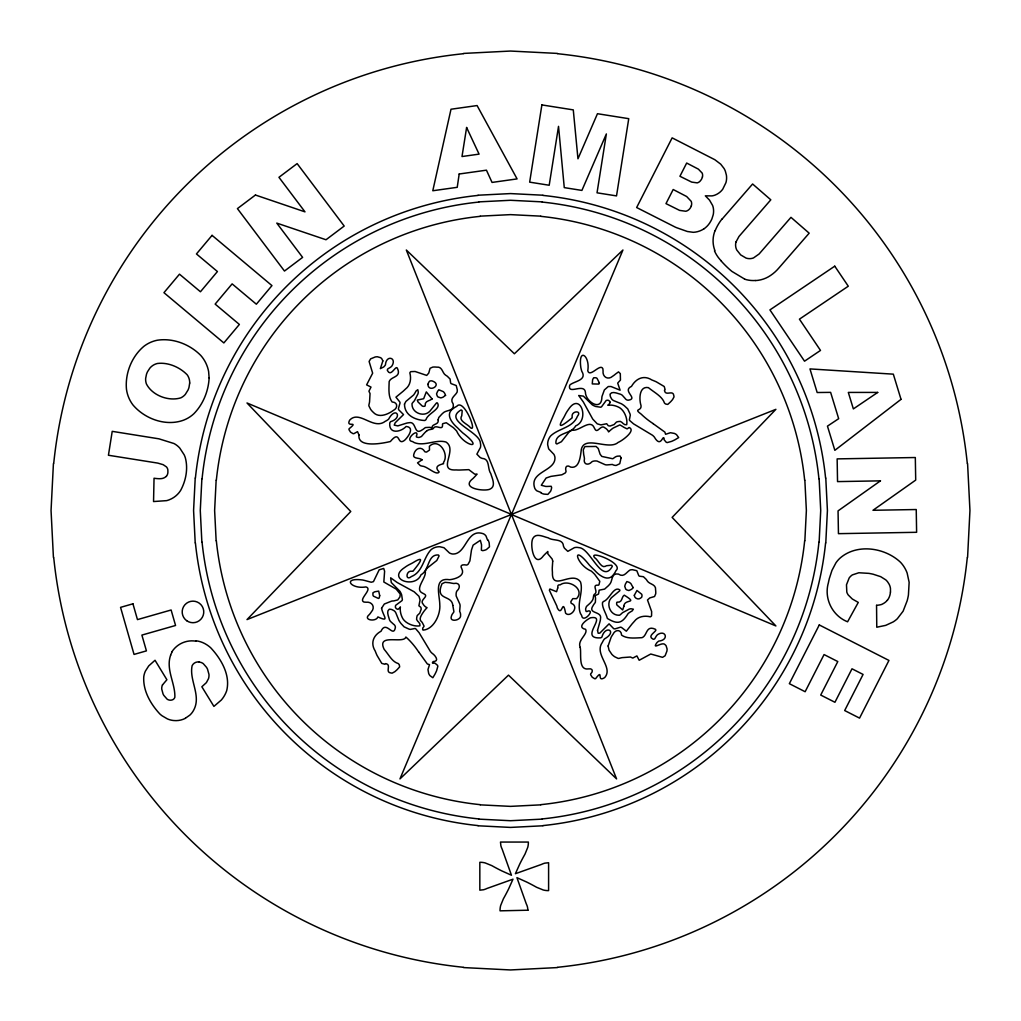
<?xml version="1.0" encoding="UTF-8"?>
<svg xmlns="http://www.w3.org/2000/svg" width="1021" height="1021" viewBox="0 0 1021 1021"><rect width="100%" height="100%" fill="white"/><g stroke="black" fill="none" stroke-linecap="round" stroke-linejoin="round"><path stroke-width="1.5" d="M53.424 463.534L51.05 510.5L53.424 557.466M195.215 478.096L193.582 510.5L195.215 542.904M201.877 478.785L200.282 510.5L201.877 542.215M216.146 480.253L214.627 510.5L216.146 540.747M804.854 540.747L806.373 510.5L804.854 480.253M819.123 542.215L820.718 510.5L819.123 478.785M825.785 542.904L827.418 510.5L825.785 478.096M967.576 557.466L969.95 510.5L967.576 463.534M890.503 592.116L890.452 588.402A13.35 13.35 0 0 0 889.112 584.178L887.619 581.855A16.898 16.898 0 0 0 885.807 579.89L880.689 576.674L873.21 574.236A74.176 74.176 0 0 0 868.871 573.368L858.84 572.755L852.356 574.9A12.431 12.431 0 0 0 849.153 578.014L846.486 584.791L846.805 592.103A10.682 10.682 0 0 0 848.285 595.026L852.305 599.008L858.278 602.416L847.596 621.789C832.396 615.854 823.807 598.523 828.376 582.825A80.978 80.978 0 0 1 829.333 578.524L831.949 570.42L835.918 562.865A27.222 27.222 0 0 1 840.385 557.823C857.398 543.3 884.99 547.652 900.471 562.239A31.255 31.255 0 0 1 903.866 566.54A31.689 31.689 0 0 1 907.146 573.062L909.137 582.302L908.435 594.988A67.973 67.973 0 0 1 907.159 600.769L903.113 611.183L897.319 618.752A28.333 28.333 0 0 1 893.184 621.917L885.73 625.363L876.771 627.226L876.554 605.376M736.001 241.977L738.987 236.464L770.804 199.822L752.605 183.997L722.013 219.183M170.622 655.227C165.581 669.38 175.37 683.279 174.859 697.215A4.173 4.173 0 0 1 172.983 699.576A5.603 5.603 0 0 1 168.746 699.934A7.262 7.262 0 0 1 168.108 699.691A6.011 6.011 0 0 1 167.163 699.206L163.807 695.378A20.356 20.356 0 0 1 163.003 693.808L161.739 689.111A8.87 8.87 0 0 1 162.479 684.9M569.578 385.721C567.906 395.089 584.127 382.76 585.416 392.23C585.378 401.164 600.616 411.412 601.816 398.535A10.886 10.886 0 0 1 602.007 396.416L604.368 389.945L608.261 386.538L611.017 386.525L620.104 390.188L617.692 383.105L620.449 380.067L620.309 373.635L618.509 371.874L615.408 374.145A19.169 19.169 0 0 1 612.791 376.124C608.057 380.514 602.237 376.864 603.066 370.827A20.356 20.356 0 0 1 602.913 368.887C600.527 362.544 589.87 378.268 587.764 370.763C590.355 355.78 577.963 346.63 580.834 367.586A58.261 58.261 0 0 0 581.753 371.197C587.369 380.22 574.797 381.037 569.948 384.866M162.492 684.912L166.895 679.744L155.026 660.268L148.734 665.896L145.39 671.129A19.922 19.922 0 0 0 143.757 676.846C142.927 690.758 150.61 704.018 159.799 713.909A25.959 25.959 0 0 0 162.058 715.772L167.393 718.899A20.548 20.548 0 0 0 173.672 720.52A20.828 20.828 0 0 0 185.414 718.312M609.907 599.723C606.716 606.244 611.069 615.395 618.956 615.242A1.608 1.608 0 0 0 619.785 615.101L621.113 614.017A9.687 9.687 0 0 1 622.746 612.587L629.217 609.116A8.602 8.602 0 0 1 630.914 608.746L633.39 609.192L632.076 611.005A22.424 22.424 0 0 0 628.17 613.493C621.853 623.716 617.616 624.584 607.38 618.458C606.142 613.455 602.02 607.635 602.454 602.786A9.572 9.572 0 0 1 603.309 601.573C609.499 599.735 613.698 585.748 619.773 589.844A1.748 1.748 0 0 1 619.811 590.712L611.809 597.387A10.567 10.567 0 0 0 610.966 598.293L610.532 598.868M426.51 431.156L427.671 430.352A6.522 6.522 0 0 1 429.228 429.713L432.215 429.152A3.28 3.28 0 0 0 433.338 428.501C435.661 423.524 443.395 431.87 442.476 424.226A2.195 2.195 0 0 1 442.897 423.626L446.292 422.745L453.324 427.659A51.114 51.114 0 0 1 456.706 431.104C463.355 446.343 486.098 450.72 462.717 432.866A126.655 126.655 0 0 1 457.497 427.761C452.009 423.128 444.824 414.041 453.35 408.464A16.961 16.961 0 0 1 456.719 406.371C463.508 397.667 477.637 432.674 470.604 427.837C468.269 424.494 459.488 421.379 461.109 417.079A9.559 9.559 0 0 0 461.76 415.713L462.194 410.838A1.697 1.697 0 0 0 461.007 409.97C442.476 420.818 480.061 431.513 480.406 443.14A9.61 9.61 0 0 1 480.457 447.453L476.871 454.141L480.074 457.434A14.919 14.919 0 0 0 482.18 458.403C490.118 458.748 487.285 468.767 490.756 473.527C492.109 478.364 496.474 486.468 489.774 489.25C483.852 491.624 460.063 488.395 473.004 478.517A82.497 82.497 0 0 1 474.523 476.973L477.101 474.127L475.607 474.191A3.956 3.956 0 0 1 474.612 474.063L468.83 469.647L461.045 469.979A34.038 34.038 0 0 1 456.247 469.928C436.158 471.166 458.352 449.993 445.947 442.004C435.801 439.107 424.353 446.649 414.271 442.604A14.32 14.32 0 0 0 412.471 441.557C404.163 440.434 417.589 428.195 416.925 434.678A9.023 9.023 0 0 1 416.326 436.082L416.466 436.988L418.112 437.435A6.994 6.994 0 0 0 419.389 437.358L421.431 436.541L424.085 433.491A20.599 20.599 0 0 1 426.51 431.143M185.375 718.248L189.842 715.121A18.314 18.314 0 0 0 193.645 710.208C201.635 695.709 188.911 680.254 192.139 665.628A6.815 6.815 0 0 1 199.159 661.965M463.534 53.424L510.5 51.05L557.466 53.424M478.096 195.215L510.5 193.582L542.904 195.215M478.785 201.877L510.5 200.282L542.215 201.877M480.253 216.146L510.5 214.627L540.747 216.146M540.747 804.854L510.5 806.373L480.253 804.854M542.215 819.123L510.5 820.718L478.785 819.123M542.904 825.785L510.5 827.418L478.096 825.785M557.466 967.576L510.5 969.95L463.534 967.576M199.159 661.978L201.252 662.527A8.653 8.653 0 0 1 203.319 663.688L206.51 667.338A20.522 20.522 0 0 1 207.518 669.189L208.973 674.409A11.563 11.563 0 0 1 208.488 678.684L206.395 682.615L201.852 686.763L213.912 706.392L221.353 699.998A28.754 28.754 0 0 0 226.649 690.834C230.657 675.162 221.174 658.979 210.734 647.812A31.013 31.013 0 0 0 207.531 645.272L206.714 644.723A25.563 25.563 0 0 0 196.134 640.792M744.615 279.052L732.006 271.471A71.062 71.062 0 0 1 729.607 269.442A103.376 103.376 0 0 1 721.86 261.759L721.273 261.146M541.372 493.169L541.411 493.194A21.364 21.364 0 0 0 543.848 494.087L547.843 494.394L550.523 491.369A11.422 11.422 0 0 0 551.34 489.148A10.299 10.299 0 0 0 551.621 487.489L551.174 486.277L548.354 486.392A27.401 27.401 0 0 1 545.686 486.43L541.296 485.256L546.107 478.019L550.932 476.386L561.856 474.791L565.187 473.004A3.574 3.574 0 0 0 566.042 471.421C564.741 467.146 566.566 464.21 570.816 467.146C579.749 468.869 580.477 455.379 581.357 449.24C584.931 434.831 608.758 450.823 618.19 442.387C621.929 440.957 636.325 430.543 629.191 427.493A2.425 2.425 0 0 0 628.157 428.207L627.124 428.897L625.477 428.105A18.084 18.084 0 0 0 624.188 427.454A4.863 4.863 0 0 1 622.938 426.663L619.875 424.902L613.174 428.067A37.139 37.139 0 0 0 609.282 431.245L608.593 431.921L608.274 431.232A8.474 8.474 0 0 0 604.981 427.901C600.744 423.766 597.374 434.665 594.707 428.667A14.485 14.485 0 0 1 593.954 427.186C589.832 418.993 579.047 431.487 572.232 430.16A10.81 10.81 0 0 0 569.093 431.985L561.422 441.697L556.968 443.944A1.417 1.417 0 0 1 555.896 443.165C555.284 432.253 571.109 434.461 575.678 425.885C589.998 420.129 580.26 391.183 568.416 409.523A34.306 34.306 0 0 0 565.915 413.416L565.264 414.679A60.239 60.239 0 0 1 563.541 417.959C553.931 433.338 568.429 420.652 572.168 417.857A8.627 8.627 0 0 1 572.143 416.44C571.25 410.748 582.506 410.046 577.414 416.338C572.807 427.825 558.781 428.22 550.74 435.839A12.494 12.494 0 0 0 548.456 439.732L548.047 441.059A13.49 13.49 0 0 0 547.677 444.773L548.673 448.895L553.918 454.358A10.223 10.223 0 0 1 554.939 457.331C555.935 471.46 528.84 471.294 534.749 488.242A6.853 6.853 0 0 0 537.008 490.922L540.696 492.326A5.245 5.245 0 0 1 541.36 493.156M653.095 423.638L664.888 432.113L665.577 434.282L670.452 432.725L674.396 433.427A11.742 11.742 0 0 1 676.515 434.64L678.671 437.575L674.958 439.796A94.009 94.009 0 0 1 671.69 441.34L667.3 442.565A6.292 6.292 0 0 1 666.241 442.272L664.007 439.604A4.99 4.99 0 0 1 664.122 438.468C662.693 434.321 661.021 448.653 654.308 437.014A16.566 16.566 0 0 0 652.496 435.252L633.569 423.868L629.612 420.461A1.595 1.595 0 0 1 629.51 419.197L630.289 415.164A7.887 7.887 0 0 0 629.766 413.301L627.711 408.885L624.329 405.745A35.25 35.25 0 0 0 621.444 403.793L613.672 400.628A6.254 6.254 0 0 1 611.681 399.02L610.532 396.927A8.066 8.066 0 0 1 610.086 394.132C612.09 390.775 617.526 393.544 620.679 394.297A15.991 15.991 0 0 1 622.248 395.216L625.12 398.42A3.982 3.982 0 0 0 626.307 399.607L626.703 399.836A3.676 3.676 0 0 0 628.094 400.206C639.12 398.713 621.508 390.903 631.489 386.385C635.841 378.791 643.536 374.605 651.909 380.003A68.011 68.011 0 0 1 656.286 381.816L664.237 386.525L665.118 389.652A2.016 2.016 0 0 1 664.556 390.162L664.518 390.367A4.492 4.492 0 0 0 664.658 391.158C665.922 396.059 673.171 389.728 673.796 395.535A7.275 7.275 0 0 1 673.988 396.952L672.571 399.556A59.001 59.001 0 0 1 670.529 401.866L667.76 404.418L665.705 404.035A5.526 5.526 0 0 1 664.441 402.989C662.31 396.518 654.857 392.83 648.373 387.635C639.057 385.798 638.993 399.492 641.009 405.516C641.864 411.591 633.007 408.17 641.137 414.092A78.26 78.26 0 0 0 653.121 423.6M418.865 652.189L427.352 663.969L429.535 664.658L427.978 669.534L428.68 673.477A11.754 11.754 0 0 0 429.892 675.596L432.84 677.74L435.048 674.026A94.979 94.979 0 0 0 436.592 670.771L437.818 666.368A6.292 6.292 0 0 0 437.511 665.309L434.857 663.088A5.016 5.016 0 0 0 433.708 663.203C431.334 663.956 432.636 660.881 434.499 661.468C439.451 660.587 434.538 654.716 432.24 653.389A16.566 16.566 0 0 1 430.479 651.577L419.069 632.663L415.662 628.719A1.595 1.595 0 0 0 414.398 628.604L410.365 629.395A7.9 7.9 0 0 1 408.489 628.872L404.086 626.83L400.947 623.448A35.301 35.301 0 0 1 398.981 620.564L395.803 612.791A6.266 6.266 0 0 0 394.195 610.813L392.102 609.652A8.079 8.079 0 0 0 389.295 609.218C385.951 611.234 388.733 616.658 389.486 619.811A16.004 16.004 0 0 0 390.405 621.368L393.608 624.252A3.969 3.969 0 0 1 394.808 625.439L395.025 625.835A3.663 3.663 0 0 1 395.395 627.226C393.481 638.955 386.219 619.568 381.063 631.208C373.444 635.241 370.215 643.141 375.23 651.066A68.075 68.075 0 0 0 377.043 655.444L381.765 663.382L384.891 664.263A2.016 2.016 0 0 0 385.402 663.688L385.606 663.663A4.505 4.505 0 0 1 386.397 663.803C391.311 665.041 384.981 672.303 390.788 672.928A7.262 7.262 0 0 0 392.204 673.12L394.808 671.703A58.912 58.912 0 0 0 397.118 669.661L399.67 666.879L399.288 664.824A5.539 5.539 0 0 0 398.241 663.561C391.987 661.672 389.269 655.265 384.151 649.318C376.162 632.778 403.857 644.379 405.86 637.027A45.294 45.294 0 0 1 407.277 638.278L408.566 639.516A77.124 77.124 0 0 1 418.814 652.228M488.255 540.377L488.28 540.428A21.326 21.326 0 0 1 489.174 542.853L489.48 546.848L486.468 549.528A11.41 11.41 0 0 1 484.235 550.345A10.325 10.325 0 0 1 482.588 550.625L481.376 550.191L481.478 547.371A27.363 27.363 0 0 0 481.516 544.691L480.342 540.313L473.119 545.137L471.485 549.962L469.902 560.886L468.116 564.217A3.574 3.574 0 0 1 466.533 565.072C463.189 564.396 459.195 564.677 461.888 568.978C465.41 576.01 454.728 579.252 449.546 579.711C433.159 577.095 439.732 595.269 439.783 604.598C440.715 614.527 433.721 629.37 423.102 630.123A1.417 1.417 0 0 1 422.643 629.421L422.809 628.004A2.438 2.438 0 0 1 423.396 627.239L424.085 626.205L423.307 624.571A18.084 18.084 0 0 1 422.643 623.269A4.863 4.863 0 0 0 421.852 622.031C417.844 619.339 421.915 614.374 423.753 611.566A37.586 37.586 0 0 1 426.408 608.376L427.084 607.674L426.408 607.367A8.487 8.487 0 0 1 423.077 604.075C418.916 599.85 429.815 596.455 423.817 593.801A14.536 14.536 0 0 0 422.337 593.048C414.143 588.926 426.625 578.141 425.285 571.313A10.81 10.81 0 0 1 427.097 568.174L436.797 560.491L439.043 556.037A1.417 1.417 0 0 0 438.264 554.965C427.352 554.365 429.586 570.19 421.009 574.772C415.279 589.091 386.321 579.392 404.648 567.536A34.306 34.306 0 0 1 408.528 565.021L409.791 564.371A60.175 60.175 0 0 0 413.071 562.648C428.437 553.025 415.764 567.523 412.982 571.262A8.64 8.64 0 0 0 411.565 571.25C405.873 570.356 405.197 581.625 411.476 576.52C422.949 571.9 423.319 557.874 430.939 549.821A12.494 12.494 0 0 1 434.831 547.524L436.146 547.128A13.503 13.503 0 0 1 439.86 546.745L443.995 547.741L449.457 552.974A10.223 10.223 0 0 0 452.431 553.995C466.559 554.965 466.355 527.87 483.316 533.753A6.853 6.853 0 0 1 486.009 536.012L487.413 539.701A5.258 5.258 0 0 0 488.242 540.364M876.554 605.287A21.199 21.199 0 0 0 881.953 604.355L882.17 604.164A14.256 14.256 0 0 0 887.377 600.22M890.414 592.116A14.996 14.996 0 0 1 887.428 600.259M755.374 280.584A28.92 28.92 0 0 0 768.366 276.831A39.551 39.551 0 0 0 778.564 268.344L809.168 233.171L790.969 217.345L759.114 253.974L753.434 257.968A11.103 11.103 0 0 1 746.07 258.083L740.672 254.893L736.728 249.954A11.295 11.295 0 0 1 735.988 241.977M755.361 280.481A27.771 27.771 0 0 1 744.577 279.154M721.388 261.031A32.646 32.646 0 0 1 714.458 250.821M714.904 250.643A27.222 27.222 0 0 1 715.045 230.644M715.159 230.682A48.013 48.013 0 0 1 721.911 219.107M703.699 229.036A21.786 21.786 0 0 0 710.769 221.174A26.393 26.393 0 0 0 711.918 218.864L713.207 214.793A17.497 17.497 0 0 0 713.245 207.659A15.813 15.813 0 0 0 712.556 205.361L709.531 200.142L705.345 195.841L711.931 195.892A15.021 15.021 0 0 0 715.236 195.024A17.357 17.357 0 0 0 722.728 189.23L725.931 182.67A17.612 17.612 0 0 0 726.39 175.114L725.369 171.273A17.906 17.906 0 0 0 724.042 168.465L720.724 164.177L714.853 159.723L672.137 137.861L636.645 207.531L675.34 227.16A67.769 67.769 0 0 0 676.923 227.811L687.363 231.499L693.285 232.316A21.237 21.237 0 0 0 703.673 228.998M166.244 476.386A8.576 8.576 0 0 1 161.076 478.645L159.455 478.721A39.245 39.245 0 0 1 154.043 478.224L153.546 501.553L166.653 500.635A26.482 26.482 0 0 0 169.231 499.792A23.445 23.445 0 0 0 180.551 490.565C185.886 480.802 188.247 468.741 185.35 457.867A24.798 24.798 0 0 0 184.176 454.817L179.773 448.066A21.135 21.135 0 0 0 173.966 443.522L158.931 438.826L112.221 431.347L108.43 455.251L157.757 463.1L163.169 464.683L166.423 466.878A6.088 6.088 0 0 1 167.852 469.839L167.903 472.11A7.275 7.275 0 0 1 166.334 476.437M170.622 655.227A18.761 18.761 0 0 1 172.243 651.743M172.026 651.602A23.891 23.891 0 0 1 196.058 641.201M540.734 216.337A295.401 295.401 0 0 1 804.663 480.266M804.663 540.734A295.401 295.401 0 0 1 540.734 804.663M480.266 804.663A295.401 295.401 0 0 1 216.337 540.734M216.337 480.266A295.401 295.401 0 0 1 480.266 216.337M542.878 195.407A316.421 316.421 0 0 1 825.593 478.122M825.593 542.878A316.421 316.421 0 0 1 542.878 825.593M478.122 825.593A316.421 316.421 0 0 1 195.407 542.878M195.407 478.122A316.421 316.421 0 0 1 478.122 195.407M542.189 202.069A309.733 309.733 0 0 1 818.931 478.811M818.931 542.189A309.733 309.733 0 0 1 542.189 818.931M478.811 818.931A309.733 309.733 0 0 1 202.069 542.189M202.069 478.811A309.733 309.733 0 0 1 478.811 202.069M557.44 53.705A458.723 458.723 0 0 1 967.295 463.56M967.295 557.44A458.723 458.723 0 0 1 557.44 967.295M463.56 967.295A458.723 458.723 0 0 1 53.705 557.44M53.705 463.56A458.723 458.723 0 0 1 463.56 53.705M382.862 360.885L380.374 368.632L383.743 366.935A14.894 14.894 0 0 0 385.428 364.931C386.117 354.389 397.118 357.682 391.924 365.952A9.993 9.993 0 0 1 390.533 367.241L387.84 368.887A1.965 1.965 0 0 0 387.393 370.495C390.418 376.341 393.57 369.283 396.225 367.662A1.608 1.608 0 0 1 397.258 368.019C402.032 377.655 391.017 376.111 389.154 381.637C389.027 388.248 388.006 396.493 392.09 401.98C397.999 402.121 398.126 408.298 393.085 410.57A23.674 23.674 0 0 1 390.124 412.497C384.802 415.47 377.732 417.449 373.035 412.076A17.574 17.574 0 0 1 370.559 409.217L368.964 406.039A2.361 2.361 0 0 1 368.926 404.852L369.296 403.218A21.352 21.352 0 0 0 369.564 401.866L370.036 393.57L368.926 391.209L371.006 387.087L366.616 384.866L372.652 373.175L369.104 361.46L370.636 358.856L375.205 356.98A17.255 17.255 0 0 1 377.362 356.75L380.603 357.682A6.981 6.981 0 0 1 381.816 358.779L382.862 360.885M400.232 608.733L400.27 610.086A19.246 19.246 0 0 0 401.47 615.676A20.879 20.879 0 0 0 403.027 618.956C406.384 623.959 414.641 626.868 419.912 625.796C420.946 622.07 415.177 621.202 416.772 617.386A11.154 11.154 0 0 1 417.257 615.535L419.733 613.187L421.226 609.103L420.869 607.329L418.904 605.798L420.065 599.991L418.993 596.341L414.207 591.823L397.156 582.481L390.66 577.822L391.285 582.519L399.926 591.299A19.756 19.756 0 0 1 401.636 594.809L402.363 599.633A3.433 3.433 0 0 1 401.968 600.642L395.586 605.389L395.344 607.061A6.1 6.1 0 0 0 396.352 608.707L397.948 609.371L399.824 607.827A8.015 8.015 0 0 0 400.385 606.882L400.232 608.733M552.731 561.116L552.297 567.485A34.063 34.063 0 0 0 552.438 572.283C551.582 592.384 572.322 569.795 580.553 582.047C583.642 592.129 576.316 603.717 580.553 613.723A14.307 14.307 0 0 1 581.638 615.497C582.914 623.78 594.898 610.124 588.428 610.915A8.998 8.998 0 0 0 587.037 611.541L586.131 611.426L585.658 609.792A7.019 7.019 0 0 1 585.697 608.503L586.475 606.448L589.487 603.743A20.56 20.56 0 0 0 591.784 601.267L592.55 600.093A6.534 6.534 0 0 0 593.163 598.523L593.66 595.524A3.28 3.28 0 0 1 594.286 594.388C599.225 591.976 590.738 584.408 598.395 585.173A2.195 2.195 0 0 0 598.982 584.739L599.799 581.319L594.745 574.389A51.139 51.139 0 0 0 591.248 571.071C575.882 564.715 571.071 542.062 589.372 565.098A126.923 126.923 0 0 0 594.579 570.216C599.314 575.614 608.542 582.634 613.953 574.006A16.949 16.949 0 0 0 615.969 570.599C624.495 563.388 587.662 549.285 594.681 557.708C598.038 559.687 601.088 568.161 605.185 566.4A9.597 9.597 0 0 1 606.538 565.723L611.4 565.2A1.71 1.71 0 0 1 612.294 566.374C601.803 585.11 590.393 547.728 578.767 547.613A9.61 9.61 0 0 0 574.44 547.639L567.829 551.353L564.473 548.213A14.919 14.919 0 0 1 563.464 546.12C562.979 538.195 552.999 541.219 548.188 537.837C543.517 536.791 536.012 532.541 532.911 538.335C529.567 544.244 533.855 568.965 543.529 555.692A82.548 82.548 0 0 0 545.048 554.135L547.83 551.493L547.805 552.999A3.956 3.956 0 0 0 547.958 553.995L552.182 559.061L552.731 561.116M452.801 605.376L453.873 611.49A1.455 1.455 0 0 1 453.72 612.166L452.099 614.438A11.627 11.627 0 0 0 451.397 616.25C448.921 622.759 461.415 620.513 460.586 615.267A6.662 6.662 0 0 0 459.641 611.413L460.075 606.257A6.343 6.343 0 0 0 459.807 604.075L456.208 596.073A12.099 12.099 0 0 1 456.145 593.469L456.361 592.244A4.748 4.748 0 0 1 456.974 590.929C460.892 587.573 459.871 582.008 453.822 583.502A44.528 44.528 0 0 1 449.776 582.774L445.028 582.315L442.067 583.718A2.259 2.259 0 0 0 441.71 584.523C435.137 600.795 451.767 594.554 452.801 605.376M557.721 587.956L556.573 591.708L549.885 589.015L549.362 590.215L556.879 606.129A9.891 9.891 0 0 0 557.466 608.171C562.418 617.437 562.456 596.723 565.596 613.187C570.241 618.318 580.081 606.397 571.224 603.322A4.224 4.224 0 0 1 570.867 601.56L572.819 598.625L576.571 598.676C585.467 589.168 568.442 578.792 560.261 584.803A5.552 5.552 0 0 1 558.87 584.867L557.938 585.531L557.721 587.956M580.209 647.403C581.574 653.734 577.924 670.682 588.606 668.883C592.742 668.053 593.367 671.576 590.712 673.796A2.08 2.08 0 0 0 590.674 674.779L592.244 677.255L594.669 678.71A2.093 2.093 0 0 0 595.639 678.608C604.036 667.67 596.136 683.062 604.649 677.599C613.876 667.351 593.648 654.384 602.377 642.375A16.247 16.247 0 0 1 604.445 638.942C618.062 631.361 605.376 624.341 601.931 637.002A3.382 3.382 0 0 1 600.527 637.87C578.128 639.057 608.656 614.757 590.521 617.807C586.386 619.773 576.138 627.43 585.633 629.332C588.236 634.309 577.005 640.193 580.209 647.403M438.137 419.81C439.272 425.234 431.602 423.421 432.023 427.901A18.199 18.199 0 0 0 429.547 427.327L425.553 427.544A7.389 7.389 0 0 0 424.583 428.156L423.281 429.177A7.926 7.926 0 0 1 422.26 429.815C413.543 436.12 416.862 420.741 408.859 422.771A11.742 11.742 0 0 0 405.988 423.332L397.82 425.897L394.234 425.119L395.178 422.783L403.525 414.577L398.688 409.766A2.986 2.986 0 0 1 398.535 408.209L400.041 402.938A3.242 3.242 0 0 0 399.709 401.853L395.944 397.156L403.053 391.324A131.735 131.735 0 0 0 405.465 389.078C410.48 385.376 411.386 378.561 409.855 372.959A2.068 2.068 0 0 1 410.876 371.644L415.062 371.478L426.714 375.409L428.743 373.086L430.071 368.287L432.751 367.101A16.821 16.821 0 0 1 436.516 367.126C442.629 366.284 442.144 373.252 445.807 375.294A18.608 18.608 0 0 1 447.338 376.29L450.082 379.033L450.644 382.901A1.965 1.965 0 0 0 451.218 383.666L456.221 385.53L457.293 389.856A15.392 15.392 0 0 1 457.114 392.128C455.226 395.893 449.112 398.458 453.184 403.984C454.587 411.067 447.313 409.893 443.854 412.344A44.618 44.618 0 0 0 441.761 414.22L438.775 417.512L438.137 419.81M623.869 606.257L622.682 609.971L617.003 605.083A3.663 3.663 0 0 1 616.62 603.96L616.697 602.696A1.417 1.417 0 0 1 617.054 602.173C622.81 602.913 621.24 596.775 624.278 595.179C638.852 604.266 624.227 598.357 623.869 606.257M381.56 608.248C383.13 616.212 390.226 622.631 377.91 616.914C376.149 622.248 362.327 620.155 369.321 614.565A19.208 19.208 0 0 0 371.299 611.949C375.677 607.214 372.04 601.395 365.99 602.224A20.382 20.382 0 0 0 364.05 602.084C357.695 599.697 373.418 589.015 365.914 586.922C350.956 589.513 341.639 577.171 362.71 580.005A58.223 58.223 0 0 1 366.322 580.911L371.223 582.238L373.444 581.651L379.174 569.82L383.705 568.442L384.611 571.224L383.832 581.996L396.212 589.13L400.245 594.12L399.951 596.877L397.756 599.914L393.698 600.935A10.886 10.886 0 0 0 391.579 601.127L384.317 604.024L381.56 608.248M404.495 404.086C404.444 415.573 415.892 420.193 424.787 420.499A9.585 9.585 0 0 0 425.987 419.631C427.697 413.39 441.621 408.923 437.396 402.938A1.748 1.748 0 0 0 436.529 402.912L430.007 411.042A10.58 10.58 0 0 1 429.114 411.897C423.141 417.219 411.859 412.663 412.025 404.239A1.608 1.608 0 0 1 412.139 403.41L413.211 402.057A9.7 9.7 0 0 0 414.603 400.398L417.946 393.864A8.602 8.602 0 0 0 418.278 392.166L417.793 389.69L416.006 391.043A22.398 22.398 0 0 1 413.594 394.987L405.886 401.457L404.495 404.086M358.984 434.959C357.273 448.321 382.633 443.395 390.379 441.519C400.857 428.884 396.722 446.483 404.622 440.255C408.158 437.014 415.1 427.25 406.141 426.459C400.666 432.317 388.771 434.333 389.754 423.09A3.382 3.382 0 0 1 390.596 421.673C403.193 417.997 395.918 405.439 388.605 419.197A16.234 16.234 0 0 1 385.211 421.328C373.367 430.492 359.392 409.663 349.68 420.142C345.315 428.348 359.698 420.116 349.105 428.756A2.093 2.093 0 0 0 349.016 429.726L350.535 432.125L353.024 433.644A2.08 2.08 0 0 0 354.006 433.593L357.503 431.653L358.984 434.959M597.515 630.455L598.166 633.237L599.786 633.16L609.078 623.844L613.685 628.668A2.986 2.986 0 0 0 615.242 628.808L620.474 627.188A3.242 3.242 0 0 1 621.572 627.507L626.345 631.182L632.037 623.959A131.62 131.62 0 0 1 634.232 621.508C637.844 616.416 644.647 615.382 650.275 616.812A2.068 2.068 0 0 0 651.564 615.765L651.653 611.579L647.505 599.991L649.79 597.923L654.55 596.506L655.699 593.814A16.821 16.821 0 0 0 655.597 590.049C656.324 583.923 649.369 584.535 647.25 580.911A18.595 18.595 0 0 0 646.229 579.392L643.434 576.712L639.554 576.214A1.965 1.965 0 0 1 638.776 575.653L636.81 570.701L632.471 569.705A15.392 15.392 0 0 0 630.199 569.935C626.486 571.888 624.022 578.052 618.432 574.07C611.324 572.807 612.638 580.056 610.239 583.565A44.528 44.528 0 0 1 608.414 585.697L604.611 589.104L599.161 590.164L598.523 594.018L594.937 595.741A18.238 18.238 0 0 1 595.537 598.153L595.396 602.16A7.389 7.389 0 0 1 594.809 603.13L593.801 604.445A7.926 7.926 0 0 0 593.188 605.491C587.062 614.323 602.364 610.724 600.488 618.752A11.742 11.742 0 0 1 599.991 621.636L597.515 630.455M608.12 645.987L609.052 650.186L611.86 654.359A17.561 17.561 0 0 0 614.757 656.784L617.973 658.328A2.361 2.361 0 0 0 619.16 658.341L620.781 657.932A21.262 21.262 0 0 1 622.134 657.639L630.416 657.014L632.803 658.073L636.887 655.916L639.184 660.268L650.76 654.014L662.54 657.333L665.118 655.75L666.904 651.156A17.268 17.268 0 0 0 667.096 648.999L666.1 645.757A6.981 6.981 0 0 0 664.977 644.583C662.272 641.265 651.475 650.568 656.784 642.796A14.894 14.894 0 0 1 658.762 641.086C669.291 640.193 665.794 629.268 657.613 634.615A10.006 10.006 0 0 0 656.35 636.019L654.755 638.738A1.965 1.965 0 0 1 653.159 639.223C647.263 636.313 654.257 633.02 655.827 630.327A1.608 1.608 0 0 0 655.444 629.306C645.731 624.724 647.48 635.713 641.992 637.678C635.381 637.921 627.149 639.108 621.585 635.126C621.342 629.217 615.165 629.217 612.983 634.296A23.674 23.674 0 0 0 611.107 637.295L608.12 645.987M621.062 457.931L619.76 463.725L616.225 465.41A6.662 6.662 0 0 1 612.37 464.453L607.214 464.9A6.356 6.356 0 0 1 605.032 464.644L597.017 461.045A12.035 12.035 0 0 0 594.426 460.982L593.188 461.211A4.735 4.735 0 0 0 591.874 461.824C588.53 465.742 582.953 464.734 584.446 458.671A44.465 44.465 0 0 0 583.718 454.639L583.259 449.891L584.65 446.93A2.259 2.259 0 0 1 585.454 446.573L596.085 446.458L598.255 448.513L600.118 454.243L601.803 456.413L612.447 458.697A1.442 1.442 0 0 0 613.111 458.544L615.382 456.923A11.627 11.627 0 0 1 617.195 456.208L620.053 456.004L621.062 457.931M445.552 395.344L443.025 397.195A24.44 24.44 0 0 1 440.817 397.896L437.996 396.965A8.219 8.219 0 0 1 437.141 395.791L436.541 393.864L437.537 391.528A16.081 16.081 0 0 1 438.813 389.767L443.344 391.656A10.35 10.35 0 0 1 444.709 393.353L445.552 395.344M422.056 459.833L417.538 462.87L420.256 465.576A9.891 9.891 0 0 0 422.311 466.138C427.212 466.316 436.682 476.131 439.158 471.983C433.67 466.38 439.324 464.823 443.522 463.725A5.552 5.552 0 0 1 443.573 462.334C449.431 454.039 438.724 437.23 429.382 446.292L429.509 450.057L426.612 452.048A4.212 4.212 0 0 1 424.838 451.741C421.558 445.858 415.343 448.066 413.799 454.345C412.101 459.195 419.861 457.446 422.056 459.833M209.126 377.936C208.475 391.107 203.077 404.367 193.786 413.811A31.651 31.651 0 0 1 183.652 420.142C165.9 426.727 144.663 418.904 132.845 404.814A33.259 33.259 0 0 1 126.476 389.358C124.945 373.469 131.658 356.546 143.935 346.285A32.162 32.162 0 0 1 150.304 342.469A32.455 32.455 0 0 1 157.336 340.223C173.034 337.798 189.804 344.268 200.818 355.499A33.336 33.336 0 0 1 208.629 371.606L209.126 377.936M379.697 595.651L379.238 597.859A1.302 1.302 0 0 1 378.383 598.434L373.507 596.175A3.599 3.599 0 0 1 372.946 595.103L372.895 592.856A17.931 17.931 0 0 1 374.822 591.772L378.689 591.108L379.697 595.651M527.946 910.209L500.048 910.834A19.22 19.22 0 0 1 500.673 905.474L503.379 898.837A209.063 209.063 0 0 0 508.598 888.972L512.989 879.183L486.787 888.538A16.681 16.681 0 0 1 483.456 889.763L479.832 890.172L479.832 862.298A19.208 19.208 0 0 1 485.166 862.924L491.816 865.629A209.139 209.139 0 0 0 501.681 870.849L511.457 875.239L502.115 849.038A16.63 16.63 0 0 1 500.877 845.707L500.481 842.057L528.355 842.057A19.157 19.157 0 0 1 527.729 847.417L525.024 854.067A209.139 209.139 0 0 0 519.804 863.932L515.401 873.708L541.615 864.366A16.668 16.668 0 0 1 544.959 863.128L548.596 862.732L548.596 890.606A19.144 19.144 0 0 1 543.249 889.98L536.587 887.275A209.063 209.063 0 0 0 526.721 882.055L516.932 877.652L526.287 903.866A16.706 16.706 0 0 1 527.512 907.197L527.946 910.209M189.689 383.066L189 387.355A22.194 22.194 0 0 1 188.043 390.009L185.311 394.412A14 14 0 0 1 180.819 397.845C168.644 401.623 152.244 395.484 146.411 383.934A13.924 13.924 0 0 1 145.658 378.408L146.488 374.26A21.352 21.352 0 0 1 147.535 371.708L149.883 368.096A14.166 14.166 0 0 1 154.337 364.599L155.09 364.255A13.49 13.49 0 0 1 157.528 363.463C168.21 362.187 179.594 367.101 187.047 374.656A11.754 11.754 0 0 1 188.362 376.813A13.503 13.503 0 0 1 189.689 382.25L189.689 383.066M632.994 587.445L632.918 588.173A16.03 16.03 0 0 1 631.182 589.487L628.859 590.534L626.92 589.959A8.206 8.206 0 0 1 625.733 589.13L624.75 586.322A24.504 24.504 0 0 1 625.401 584.114L626.868 581.562L629.217 582.353A10.338 10.338 0 0 1 630.94 583.68L632.994 587.445M432.074 398.956C429.433 401.215 424.621 400.538 425.119 405.899A1.417 1.417 0 0 1 424.608 406.256L423.345 406.358A3.676 3.676 0 0 1 422.209 406.001L417.997 401.942L417.283 400.066L423.664 398.726L426.306 391.885L432.074 398.956M427.901 384.317C428.386 393.302 442.693 384.815 432.585 381.101A3.893 3.893 0 0 0 430.977 380.833L429.739 381.063A7.989 7.989 0 0 0 428.692 382.377L427.901 384.317M634.309 595.294C634.258 598.089 638.316 600.169 640.499 598.166A8.002 8.002 0 0 0 641.75 597.119L641.992 595.843A3.893 3.893 0 0 0 641.699 594.235L636.951 590.47L634.309 595.294M610.277 402.389L608.707 404.648A8.015 8.015 0 0 1 607.763 405.222L610.966 405.095A19.246 19.246 0 0 1 616.556 406.294A20.879 20.879 0 0 1 619.849 407.851C624.852 411.195 627.762 419.452 626.703 424.71C622.976 425.757 622.095 419.988 618.279 421.584A11.18 11.18 0 0 0 616.442 422.081L614.093 424.557L610.009 426.051L608.235 425.706L606.704 423.741L600.897 424.902L597.247 423.83L592.716 419.057L583.348 402.019L578.69 395.523L583.387 396.135L592.18 404.775A19.731 19.731 0 0 0 595.69 406.486L600.527 407.2A3.433 3.433 0 0 0 601.522 406.805L606.257 400.411L607.929 400.168A6.088 6.088 0 0 1 609.588 401.176L610.277 402.389M599.314 382.811L599.289 383.22A1.302 1.302 0 0 1 598.714 384.087L592.257 383.909L592.627 379.672A17.931 17.931 0 0 1 593.699 377.744L595.945 377.783A3.599 3.599 0 0 1 597.03 378.357L599.314 382.811M459.182 174.004L457.229 187.315L432.789 190.748L451.001 109.234L477.088 105.559L517.085 178.905L492.045 182.427L486.443 170.175L459.182 174.004M466.61 127.497L462.003 156.532L479.079 154.133L466.61 127.497M541.883 104.921L529.657 182.146L549.196 185.248L558.525 126.362L564.268 187.622L581.906 190.417L606.359 133.93L597.03 192.816L616.518 195.904L628.745 118.678L597.464 113.714L577.963 158.791L573.279 109.885L541.883 104.921M702.435 176.99L701.899 178.471A11.244 11.244 0 0 1 701.287 179.632L700.036 181.228A6.254 6.254 0 0 1 697.203 182.874L691.676 182.095L679.935 176.263L686.674 163.041L698.39 169.141L702.18 173.098A6.241 6.241 0 0 1 702.422 176.99M691.294 205.948L690.987 206.714A10.057 10.057 0 0 1 690.349 207.901L689.851 208.616A7.275 7.275 0 0 1 685.818 211.258L679.616 210.403L665.986 203.626L673.184 189.51L686.674 196.53L691.23 201.367A6.79 6.79 0 0 1 691.294 205.948M511.355 514.533L399.964 778.908L508.496 675.136L616.582 778.908L511.534 514.558L775.896 625.95L672.124 517.405L775.896 409.332L511.547 514.38L622.938 250.005L514.393 353.776L406.32 250.005L511.368 514.367L247.005 402.976L350.765 511.508L247.005 619.594L511.355 514.533M819.276 624.941L789.348 683.674L805.135 691.728L824.062 654.563L837.794 661.557L820.718 695.046L834.936 702.282L851.999 668.793L863.077 674.434L844.673 710.539L859.554 718.12L888.946 660.434L819.276 624.941M212.062 235.353L196.453 253.948L217.422 271.535L200.448 291.764L179.479 274.177L163.947 292.682L223.854 342.941L239.373 324.436L215.15 304.105L232.124 283.876L256.36 304.207L271.956 285.612L212.062 235.353M901.02 399.351L834.846 450.325L827.457 426.14L838.675 418.687L830.622 392.37L817.17 392.523L809.959 368.913L893.324 374.158L901.02 399.351M255.441 195.024L237.421 208.616L284.476 271.05L302.612 257.381L276.78 223.101L326.005 239.756L344.192 226.049L297.137 163.602L278.95 177.309L304.985 211.858L255.441 195.024M880.459 480.853L838.05 510.883L838.445 533.664L916.616 532.298L916.233 509.53L872.981 510.283L915.709 480.087L915.314 457.523L837.143 458.888L837.539 481.606L880.459 480.853M877.715 392.421L853.365 408.911L848.323 392.421L877.715 392.421M834.757 266.175L769.936 309.899L804.535 361.192L820.501 350.42L799.43 319.165L848.285 286.212L834.757 266.175M132.934 603.807L120.555 607.367L134.045 654.423L146.424 650.875L141.893 635.088L175.561 625.477L171.12 609.996L137.465 619.607L132.934 603.807M186.652 620.666A10.784 10.784 0 0 0 203.702 613.021A10.784 10.784 0 0 0 188.566 602.084A10.784 10.784 0 0 0 186.652 620.666"/></g></svg>
